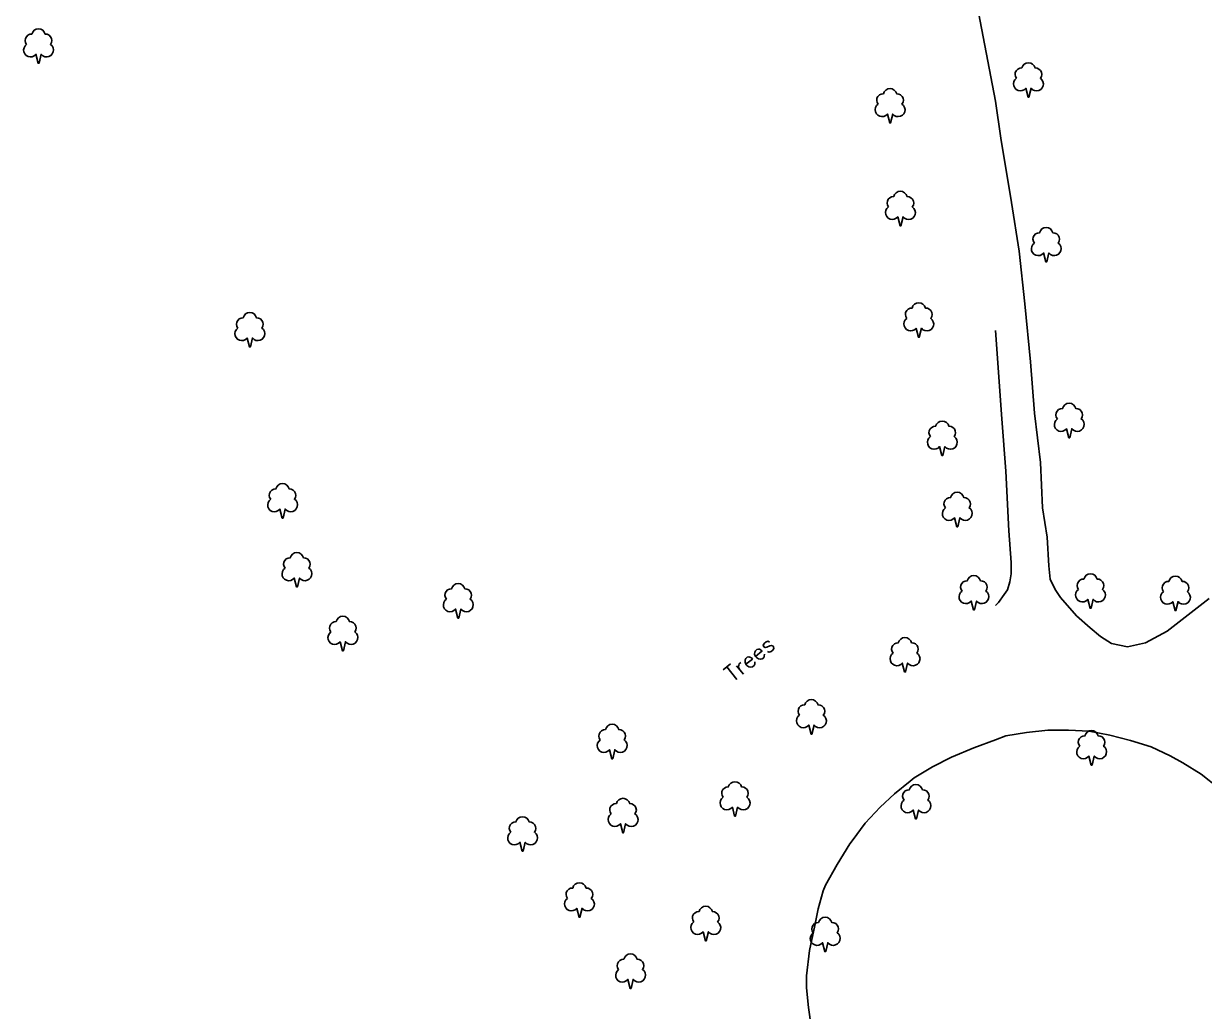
# Model space of a CAD drawing. Extents: x 427500 to 429848, y 434500 to 436505.
# Drawn here: x 428915.4 to 429018.2, y 435023.8 to 435109.8 of the extents above; entities that cross this region are included whole.
import ezdxf

# ---------------------------------------------------------------- set-up
doc = ezdxf.new("R2010")
doc.units = 0
doc.layers.add('LPTIP_Ex_Base', color=8, linetype='Continuous')
doc.styles.add('MtXpl_Romans', font='romans__.ttf')

msp = doc.modelspace()

# ---------------------------------------------------------------- linework, layer by layer
at = {"layer": 'LPTIP_Ex_Base', "color": 251, "true_color": 0x636466}
for p, q in [((429000, 435103.05), (428997.1, 435118.25)), ((429000.45, 435099.85), (429000, 435103.05)), ((429001.4, 435094.25), (429000.45, 435099.85)), ((429002.05, 435090), (429001.4, 435094.25)), ((429002.55, 435085.4), (429002.05, 435090)), ((429003.05, 435080.35), (429002.55, 435085.4)), ((429000.55, 435075.4), (429000, 435083.1)), ((429003.4, 435075.9), (429003.05, 435080.35)), ((429000.9, 435070.85), (429000.55, 435075.4)), ((429003.9, 435071.6), (429003.4, 435075.9)), ((429004.1, 435067.65), (429003.9, 435071.6)), ((429001.15, 435065.65), (429000.9, 435070.85)), ((429004.5, 435065.1), (429004.1, 435067.65)), ((429001.35, 435062.9), (429001.15, 435065.65)), ((429004.65, 435062.6), (429004.5, 435065.1)), ((429001.35, 435061.9), (429001.35, 435062.9)), ((429004.75, 435061.45), (429004.65, 435062.6)), ((429001.05, 435060.5), (429001.25, 435061.2)), ((429001.25, 435061.2), (429001.35, 435061.9)), ((429005.2, 435060.55), (429004.75, 435061.45)), ((429000.25, 435059.4), (429000.75, 435060.1)), ((429000.75, 435060.1), (429001.05, 435060.5)), ((429005.65, 435059.85), (429005.2, 435060.55)), ((429000, 435059.15), (429000.25, 435059.4)), ((429007.05, 435058.25), (429005.65, 435059.85)), ((429018.6, 435059.75), (429014.95, 435056.9)), ((429008.25, 435057.2), (429007.05, 435058.25)), ((429009.15, 435056.45), (429008.25, 435057.2)), ((429014.95, 435056.9), (429013.05, 435055.9)), ((429010.1, 435055.85), (429009.15, 435056.45)), ((429011.5, 435055.55), (429010.1, 435055.85)), ((429013.05, 435055.9), (429011.5, 435055.55)), ((429000.9, 435047.8), (429000, 435047.45)), ((429002.7, 435048.1), (429000.9, 435047.8)), ((429004.55, 435048.3), (429002.7, 435048.1)), ((429006.35, 435048.3), (429004.55, 435048.3)), ((429008.15, 435048.2), (429006.35, 435048.3)), ((429009.95, 435047.85), (429008.15, 435048.2)), ((429011.75, 435047.4), (429009.95, 435047.85)), ((428998.1, 435046.75), (428996.15, 435045.95)), ((429000, 435047.45), (428998.1, 435046.75)), ((429013.55, 435046.85), (429011.75, 435047.4)), ((429015.2, 435046.05), (429013.55, 435046.85)), ((428996.15, 435045.95), (428994.5, 435045.1)), ((429016.3, 435045.45), (429015.2, 435046.05)), ((428994.5, 435045.1), (428992.9, 435044.15)), ((429017.9, 435044.45), (429016.3, 435045.45)), ((429019.45, 435043.25), (429017.9, 435044.45)), ((428992.55, 435043.85), (428991.2, 435042.75)), ((428992.9, 435044.15), (428992.55, 435043.85)), ((428991.2, 435042.75), (428989.95, 435041.6)), ((428989.95, 435041.6), (428988.65, 435040.2)), ((428988.65, 435040.2), (428987.5, 435038.65)), ((428987.3, 435038.4), (428986.2, 435036.6)), ((428987.5, 435038.65), (428987.3, 435038.4)), ((428986.2, 435036.6), (428985.2, 435034.8)), ((428985, 435034.3), (428984.55, 435032.75)), ((428985.2, 435034.8), (428985, 435034.3)), ((428984.55, 435032.75), (428984.25, 435031.3)), ((428984.25, 435031.3), (428983.8, 435029.1)), ((428983.8, 435029.1), (428983.55, 435026.9)), ((428983.55, 435026.9), (428983.55, 435025.85)), ((428983.55, 435025.85), (428983.7, 435024.15)), ((428983.7, 435024.15), (428983.95, 435022.5))]:
    msp.add_line(p, q, dxfattribs=at)
for points in [[(428915.63, 435108), (428915.49, 435107.87), (428915.4, 435107.71), (428915.37, 435107.52), (428915.39, 435107.34), (428915.47, 435107.17), (428915.59, 435107.03), (428915.76, 435106.94), (428915.94, 435106.91), (428916.12, 435106.93), (428916.29, 435107.01), (428916.43, 435107.13), (428916.43, 435107.14), (428916.63, 435106.36), (428916.71, 435106.36), (428916.89, 435107.14), (428916.89, 435107.14), (428917.03, 435107.01), (428917.2, 435106.93), (428917.39, 435106.91), (428917.57, 435106.94), (428917.74, 435107.03), (428917.86, 435107.17), (428917.94, 435107.34), (428917.97, 435107.53), (428917.93, 435107.71), (428917.84, 435107.88), (428917.7, 435108), (428917.79, 435108.16), (428917.82, 435108.34), (428917.79, 435108.52), (428917.71, 435108.67), (428917.58, 435108.8), (428917.42, 435108.88), (428917.24, 435108.9), (428917.24, 435108.9), (428917.16, 435109.08), (428917.03, 435109.23), (428916.86, 435109.33), (428916.66, 435109.36), (428916.46, 435109.33), (428916.29, 435109.23), (428916.16, 435109.08), (428916.08, 435108.9), (428915.9, 435108.88), (428915.74, 435108.8), (428915.61, 435108.67), (428915.53, 435108.51), (428915.5, 435108.33), (428915.54, 435108.15), (428915.63, 435108)], [(429001.83, 435105.05), (429001.69, 435104.92), (429001.6, 435104.76), (429001.57, 435104.57), (429001.59, 435104.39), (429001.67, 435104.22), (429001.79, 435104.08), (429001.96, 435103.99), (429002.14, 435103.96), (429002.32, 435103.98), (429002.49, 435104.06), (429002.63, 435104.18), (429002.63, 435104.18), (429002.83, 435103.41), (429002.91, 435103.41), (429003.09, 435104.19), (429003.09, 435104.19), (429003.23, 435104.06), (429003.4, 435103.98), (429003.59, 435103.96), (429003.77, 435103.99), (429003.94, 435104.08), (429004.06, 435104.22), (429004.14, 435104.39), (429004.17, 435104.58), (429004.13, 435104.76), (429004.04, 435104.92), (429003.9, 435105.05), (429003.99, 435105.21), (429004.02, 435105.39), (429003.99, 435105.57), (429003.91, 435105.72), (429003.78, 435105.85), (429003.62, 435105.93), (429003.44, 435105.95), (429003.44, 435105.95), (429003.36, 435106.13), (429003.23, 435106.28), (429003.06, 435106.38), (429002.86, 435106.41), (429002.66, 435106.38), (429002.49, 435106.28), (429002.36, 435106.13), (429002.28, 435105.95), (429002.1, 435105.93), (429001.94, 435105.85), (429001.81, 435105.72), (429001.72, 435105.56), (429001.7, 435105.38), (429001.74, 435105.2), (429001.83, 435105.05)], [(428989.78, 435102.8), (428989.64, 435102.67), (428989.55, 435102.51), (428989.52, 435102.32), (428989.54, 435102.14), (428989.62, 435101.97), (428989.74, 435101.83), (428989.91, 435101.74), (428990.09, 435101.71), (428990.27, 435101.73), (428990.44, 435101.81), (428990.58, 435101.93), (428990.58, 435101.93), (428990.78, 435101.16), (428990.86, 435101.16), (428991.04, 435101.94), (428991.04, 435101.94), (428991.18, 435101.81), (428991.35, 435101.73), (428991.53, 435101.71), (428991.72, 435101.74), (428991.89, 435101.83), (428992.01, 435101.97), (428992.09, 435102.14), (428992.12, 435102.33), (428992.08, 435102.51), (428991.99, 435102.67), (428991.85, 435102.8), (428991.94, 435102.96), (428991.97, 435103.14), (428991.94, 435103.32), (428991.86, 435103.47), (428991.73, 435103.6), (428991.57, 435103.68), (428991.39, 435103.7), (428991.39, 435103.7), (428991.31, 435103.88), (428991.18, 435104.03), (428991.01, 435104.13), (428990.81, 435104.16), (428990.61, 435104.13), (428990.44, 435104.03), (428990.31, 435103.88), (428990.23, 435103.7), (428990.05, 435103.68), (428989.89, 435103.6), (428989.76, 435103.47), (428989.67, 435103.31), (428989.65, 435103.13), (428989.69, 435102.95), (428989.78, 435102.8)], [(428990.68, 435093.85), (428990.54, 435093.72), (428990.45, 435093.56), (428990.42, 435093.37), (428990.44, 435093.19), (428990.52, 435093.02), (428990.64, 435092.88), (428990.81, 435092.79), (428990.99, 435092.76), (428991.17, 435092.78), (428991.34, 435092.86), (428991.48, 435092.98), (428991.48, 435092.98), (428991.68, 435092.21), (428991.76, 435092.21), (428991.94, 435092.99), (428991.94, 435092.99), (428992.08, 435092.86), (428992.25, 435092.78), (428992.43, 435092.76), (428992.62, 435092.79), (428992.79, 435092.88), (428992.91, 435093.02), (428992.99, 435093.19), (428993.02, 435093.38), (428992.98, 435093.56), (428992.89, 435093.72), (428992.75, 435093.85), (428992.84, 435094.01), (428992.87, 435094.19), (428992.84, 435094.36), (428992.76, 435094.53), (428992.63, 435094.65), (428992.47, 435094.73), (428992.29, 435094.75), (428992.29, 435094.75), (428992.21, 435094.93), (428992.08, 435095.08), (428991.91, 435095.18), (428991.71, 435095.21), (428991.51, 435095.18), (428991.34, 435095.08), (428991.21, 435094.93), (428991.13, 435094.75), (428990.95, 435094.73), (428990.79, 435094.65), (428990.66, 435094.52), (428990.58, 435094.36), (428990.55, 435094.18), (428990.59, 435094), (428990.68, 435093.85)], [(429003.38, 435090.7), (429003.24, 435090.57), (429003.15, 435090.41), (429003.12, 435090.22), (429003.14, 435090.04), (429003.22, 435089.87), (429003.34, 435089.73), (429003.51, 435089.64), (429003.69, 435089.61), (429003.87, 435089.63), (429004.04, 435089.71), (429004.18, 435089.83), (429004.18, 435089.84), (429004.38, 435089.06), (429004.46, 435089.06), (429004.64, 435089.84), (429004.64, 435089.84), (429004.78, 435089.71), (429004.95, 435089.63), (429005.14, 435089.61), (429005.32, 435089.64), (429005.49, 435089.73), (429005.61, 435089.87), (429005.69, 435090.04), (429005.72, 435090.23), (429005.68, 435090.41), (429005.59, 435090.58), (429005.45, 435090.7), (429005.54, 435090.86), (429005.57, 435091.04), (429005.54, 435091.22), (429005.46, 435091.38), (429005.33, 435091.5), (429005.17, 435091.58), (429004.99, 435091.6), (429004.99, 435091.6), (429004.91, 435091.78), (429004.78, 435091.93), (429004.61, 435092.03), (429004.41, 435092.06), (429004.21, 435092.03), (429004.04, 435091.93), (429003.91, 435091.78), (429003.83, 435091.6), (429003.65, 435091.58), (429003.49, 435091.5), (429003.36, 435091.37), (429003.28, 435091.21), (429003.25, 435091.03), (429003.29, 435090.85), (429003.38, 435090.7)], [(428934.03, 435083.3), (428933.89, 435083.17), (428933.8, 435083.01), (428933.77, 435082.82), (428933.79, 435082.64), (428933.87, 435082.47), (428933.99, 435082.33), (428934.16, 435082.24), (428934.34, 435082.21), (428934.52, 435082.23), (428934.69, 435082.31), (428934.83, 435082.43), (428934.83, 435082.43), (428935.03, 435081.66), (428935.11, 435081.66), (428935.29, 435082.44), (428935.29, 435082.44), (428935.43, 435082.31), (428935.6, 435082.23), (428935.78, 435082.21), (428935.97, 435082.24), (428936.14, 435082.33), (428936.26, 435082.47), (428936.34, 435082.64), (428936.37, 435082.83), (428936.33, 435083.01), (428936.24, 435083.17), (428936.1, 435083.3), (428936.19, 435083.46), (428936.22, 435083.64), (428936.19, 435083.82), (428936.11, 435083.97), (428935.98, 435084.1), (428935.82, 435084.18), (428935.64, 435084.2), (428935.64, 435084.2), (428935.56, 435084.38), (428935.43, 435084.53), (428935.26, 435084.63), (428935.06, 435084.66), (428934.86, 435084.63), (428934.69, 435084.53), (428934.56, 435084.38), (428934.48, 435084.2), (428934.3, 435084.18), (428934.14, 435084.1), (428934.01, 435083.97), (428933.92, 435083.81), (428933.9, 435083.63), (428933.94, 435083.45), (428934.03, 435083.3)], [(428992.28, 435084.15), (428992.14, 435084.02), (428992.05, 435083.86), (428992.02, 435083.67), (428992.04, 435083.49), (428992.12, 435083.32), (428992.24, 435083.18), (428992.41, 435083.09), (428992.59, 435083.06), (428992.77, 435083.08), (428992.94, 435083.16), (428993.08, 435083.28), (428993.08, 435083.28), (428993.28, 435082.51), (428993.36, 435082.51), (428993.54, 435083.29), (428993.54, 435083.29), (428993.68, 435083.16), (428993.85, 435083.08), (428994.03, 435083.06), (428994.22, 435083.09), (428994.39, 435083.18), (428994.51, 435083.32), (428994.59, 435083.49), (428994.62, 435083.68), (428994.58, 435083.86), (428994.49, 435084.03), (428994.35, 435084.15), (428994.44, 435084.31), (428994.47, 435084.49), (428994.44, 435084.66), (428994.36, 435084.83), (428994.23, 435084.95), (428994.07, 435085.03), (428993.89, 435085.05), (428993.89, 435085.05), (428993.81, 435085.23), (428993.68, 435085.38), (428993.51, 435085.48), (428993.31, 435085.51), (428993.11, 435085.48), (428992.94, 435085.38), (428992.81, 435085.23), (428992.73, 435085.05), (428992.55, 435085.03), (428992.39, 435084.95), (428992.26, 435084.82), (428992.17, 435084.66), (428992.15, 435084.48), (428992.19, 435084.3), (428992.28, 435084.15)], [(429005.38, 435075.4), (429005.24, 435075.27), (429005.15, 435075.11), (429005.12, 435074.92), (429005.14, 435074.74), (429005.22, 435074.57), (429005.34, 435074.43), (429005.51, 435074.34), (429005.69, 435074.31), (429005.87, 435074.33), (429006.04, 435074.41), (429006.18, 435074.53), (429006.18, 435074.53), (429006.38, 435073.76), (429006.46, 435073.76), (429006.64, 435074.54), (429006.64, 435074.54), (429006.78, 435074.41), (429006.95, 435074.33), (429007.14, 435074.31), (429007.32, 435074.34), (429007.49, 435074.43), (429007.61, 435074.57), (429007.69, 435074.74), (429007.72, 435074.93), (429007.68, 435075.11), (429007.59, 435075.28), (429007.45, 435075.4), (429007.54, 435075.56), (429007.57, 435075.74), (429007.54, 435075.91), (429007.46, 435076.08), (429007.33, 435076.2), (429007.17, 435076.28), (429006.99, 435076.3), (429006.99, 435076.3), (429006.91, 435076.48), (429006.78, 435076.63), (429006.61, 435076.73), (429006.41, 435076.76), (429006.21, 435076.73), (429006.04, 435076.63), (429005.91, 435076.48), (429005.83, 435076.3), (429005.65, 435076.28), (429005.49, 435076.2), (429005.36, 435076.07), (429005.28, 435075.91), (429005.25, 435075.73), (429005.29, 435075.55), (429005.38, 435075.4)], [(428994.33, 435073.85), (428994.19, 435073.72), (428994.1, 435073.56), (428994.07, 435073.37), (428994.09, 435073.19), (428994.17, 435073.02), (428994.29, 435072.88), (428994.46, 435072.79), (428994.64, 435072.76), (428994.82, 435072.78), (428994.99, 435072.86), (428995.13, 435072.98), (428995.13, 435072.98), (428995.33, 435072.21), (428995.41, 435072.21), (428995.59, 435072.99), (428995.59, 435072.99), (428995.73, 435072.86), (428995.9, 435072.78), (428996.09, 435072.76), (428996.27, 435072.79), (428996.44, 435072.88), (428996.56, 435073.02), (428996.64, 435073.19), (428996.67, 435073.38), (428996.63, 435073.56), (428996.54, 435073.72), (428996.4, 435073.85), (428996.49, 435074.01), (428996.52, 435074.19), (428996.49, 435074.36), (428996.41, 435074.53), (428996.28, 435074.65), (428996.12, 435074.73), (428995.94, 435074.75), (428995.94, 435074.75), (428995.86, 435074.93), (428995.73, 435075.08), (428995.56, 435075.18), (428995.36, 435075.21), (428995.16, 435075.18), (428994.99, 435075.08), (428994.86, 435074.93), (428994.78, 435074.75), (428994.6, 435074.73), (428994.44, 435074.65), (428994.31, 435074.52), (428994.22, 435074.36), (428994.2, 435074.18), (428994.24, 435074), (428994.33, 435073.85)], [(428936.88, 435068.4), (428936.74, 435068.27), (428936.65, 435068.11), (428936.62, 435067.92), (428936.64, 435067.74), (428936.72, 435067.57), (428936.84, 435067.43), (428937.01, 435067.34), (428937.19, 435067.31), (428937.37, 435067.33), (428937.54, 435067.41), (428937.68, 435067.53), (428937.68, 435067.53), (428937.88, 435066.76), (428937.96, 435066.76), (428938.14, 435067.54), (428938.14, 435067.54), (428938.28, 435067.41), (428938.45, 435067.33), (428938.64, 435067.31), (428938.82, 435067.34), (428938.99, 435067.43), (428939.11, 435067.57), (428939.19, 435067.74), (428939.22, 435067.93), (428939.18, 435068.11), (428939.09, 435068.28), (428938.95, 435068.4), (428939.04, 435068.56), (428939.07, 435068.74), (428939.04, 435068.91), (428938.96, 435069.08), (428938.83, 435069.2), (428938.67, 435069.28), (428938.49, 435069.3), (428938.49, 435069.3), (428938.41, 435069.48), (428938.28, 435069.63), (428938.11, 435069.73), (428937.91, 435069.76), (428937.71, 435069.73), (428937.54, 435069.63), (428937.41, 435069.48), (428937.33, 435069.3), (428937.15, 435069.28), (428936.99, 435069.2), (428936.86, 435069.07), (428936.78, 435068.91), (428936.75, 435068.73), (428936.79, 435068.55), (428936.88, 435068.4)], [(428995.63, 435067.65), (428995.49, 435067.52), (428995.4, 435067.36), (428995.37, 435067.17), (428995.39, 435066.99), (428995.47, 435066.82), (428995.59, 435066.68), (428995.76, 435066.59), (428995.94, 435066.56), (428996.12, 435066.58), (428996.29, 435066.66), (428996.43, 435066.78), (428996.43, 435066.78), (428996.63, 435066.01), (428996.71, 435066.01), (428996.89, 435066.79), (428996.89, 435066.79), (428997.03, 435066.66), (428997.2, 435066.58), (428997.39, 435066.56), (428997.57, 435066.59), (428997.74, 435066.68), (428997.86, 435066.82), (428997.94, 435066.99), (428997.97, 435067.18), (428997.93, 435067.36), (428997.84, 435067.53), (428997.7, 435067.65), (428997.79, 435067.81), (428997.82, 435067.99), (428997.79, 435068.16), (428997.71, 435068.33), (428997.58, 435068.45), (428997.42, 435068.53), (428997.24, 435068.55), (428997.24, 435068.55), (428997.16, 435068.73), (428997.03, 435068.88), (428996.86, 435068.98), (428996.66, 435069.01), (428996.46, 435068.98), (428996.29, 435068.88), (428996.16, 435068.73), (428996.08, 435068.55), (428995.9, 435068.53), (428995.74, 435068.45), (428995.61, 435068.32), (428995.53, 435068.16), (428995.5, 435067.98), (428995.54, 435067.8), (428995.63, 435067.65)], [(428938.13, 435062.4), (428937.99, 435062.27), (428937.9, 435062.11), (428937.87, 435061.92), (428937.89, 435061.74), (428937.97, 435061.57), (428938.09, 435061.43), (428938.26, 435061.34), (428938.44, 435061.31), (428938.62, 435061.33), (428938.79, 435061.41), (428938.93, 435061.53), (428938.93, 435061.53), (428939.13, 435060.76), (428939.21, 435060.76), (428939.39, 435061.54), (428939.39, 435061.54), (428939.53, 435061.41), (428939.7, 435061.33), (428939.89, 435061.31), (428940.07, 435061.34), (428940.24, 435061.43), (428940.36, 435061.57), (428940.44, 435061.74), (428940.47, 435061.93), (428940.43, 435062.11), (428940.34, 435062.28), (428940.2, 435062.4), (428940.29, 435062.56), (428940.32, 435062.74), (428940.29, 435062.91), (428940.21, 435063.08), (428940.08, 435063.2), (428939.92, 435063.28), (428939.74, 435063.3), (428939.74, 435063.3), (428939.66, 435063.48), (428939.53, 435063.63), (428939.36, 435063.73), (428939.16, 435063.76), (428938.96, 435063.73), (428938.79, 435063.63), (428938.66, 435063.48), (428938.58, 435063.3), (428938.4, 435063.28), (428938.24, 435063.2), (428938.11, 435063.07), (428938.03, 435062.91), (428938, 435062.73), (428938.04, 435062.55), (428938.13, 435062.4)], [(429007.23, 435060.55), (429007.09, 435060.42), (429007, 435060.26), (429006.97, 435060.07), (429006.99, 435059.89), (429007.07, 435059.72), (429007.19, 435059.58), (429007.36, 435059.49), (429007.54, 435059.46), (429007.72, 435059.48), (429007.89, 435059.56), (429008.03, 435059.68), (429008.03, 435059.68), (429008.23, 435058.91), (429008.31, 435058.91), (429008.49, 435059.69), (429008.49, 435059.69), (429008.63, 435059.56), (429008.8, 435059.48), (429008.98, 435059.46), (429009.17, 435059.49), (429009.34, 435059.58), (429009.46, 435059.72), (429009.54, 435059.89), (429009.57, 435060.08), (429009.53, 435060.26), (429009.44, 435060.42), (429009.3, 435060.55), (429009.39, 435060.71), (429009.42, 435060.89), (429009.39, 435061.07), (429009.31, 435061.22), (429009.18, 435061.35), (429009.02, 435061.43), (429008.84, 435061.45), (429008.84, 435061.45), (429008.76, 435061.63), (429008.63, 435061.78), (429008.46, 435061.88), (429008.26, 435061.91), (429008.06, 435061.88), (429007.89, 435061.78), (429007.76, 435061.63), (429007.68, 435061.45), (429007.5, 435061.43), (429007.34, 435061.35), (429007.21, 435061.22), (429007.12, 435061.06), (429007.1, 435060.88), (429007.14, 435060.7), (429007.23, 435060.55)], [(428952.18, 435059.7), (428952.04, 435059.57), (428951.95, 435059.41), (428951.92, 435059.22), (428951.94, 435059.04), (428952.02, 435058.87), (428952.14, 435058.73), (428952.31, 435058.64), (428952.49, 435058.61), (428952.67, 435058.63), (428952.84, 435058.71), (428952.98, 435058.83), (428952.98, 435058.84), (428953.18, 435058.06), (428953.26, 435058.06), (428953.44, 435058.84), (428953.44, 435058.84), (428953.58, 435058.71), (428953.75, 435058.63), (428953.93, 435058.61), (428954.12, 435058.64), (428954.29, 435058.73), (428954.41, 435058.87), (428954.49, 435059.04), (428954.52, 435059.23), (428954.48, 435059.41), (428954.39, 435059.58), (428954.25, 435059.7), (428954.34, 435059.86), (428954.37, 435060.04), (428954.34, 435060.22), (428954.26, 435060.38), (428954.13, 435060.5), (428953.97, 435060.58), (428953.79, 435060.6), (428953.79, 435060.6), (428953.71, 435060.78), (428953.58, 435060.93), (428953.41, 435061.03), (428953.21, 435061.06), (428953.01, 435061.03), (428952.84, 435060.93), (428952.71, 435060.78), (428952.63, 435060.6), (428952.45, 435060.58), (428952.29, 435060.5), (428952.16, 435060.37), (428952.08, 435060.21), (428952.05, 435060.03), (428952.09, 435059.85), (428952.18, 435059.7)], [(428997.08, 435060.4), (428996.94, 435060.27), (428996.85, 435060.11), (428996.82, 435059.92), (428996.84, 435059.74), (428996.92, 435059.57), (428997.04, 435059.43), (428997.21, 435059.34), (428997.39, 435059.31), (428997.57, 435059.33), (428997.74, 435059.41), (428997.88, 435059.53), (428997.88, 435059.53), (428998.08, 435058.76), (428998.16, 435058.76), (428998.34, 435059.54), (428998.34, 435059.54), (428998.48, 435059.41), (428998.65, 435059.33), (428998.84, 435059.31), (428999.02, 435059.34), (428999.19, 435059.43), (428999.31, 435059.57), (428999.39, 435059.74), (428999.42, 435059.93), (428999.38, 435060.11), (428999.29, 435060.28), (428999.15, 435060.4), (428999.24, 435060.56), (428999.27, 435060.74), (428999.24, 435060.91), (428999.16, 435061.08), (428999.03, 435061.2), (428998.87, 435061.28), (428998.69, 435061.3), (428998.69, 435061.3), (428998.61, 435061.48), (428998.48, 435061.63), (428998.31, 435061.73), (428998.11, 435061.76), (428997.91, 435061.73), (428997.74, 435061.63), (428997.61, 435061.48), (428997.53, 435061.3), (428997.35, 435061.28), (428997.19, 435061.2), (428997.06, 435061.07), (428996.97, 435060.91), (428996.95, 435060.73), (428996.99, 435060.55), (428997.08, 435060.4)], [(429014.63, 435060.35), (429014.49, 435060.22), (429014.4, 435060.06), (429014.37, 435059.87), (429014.39, 435059.69), (429014.47, 435059.52), (429014.59, 435059.38), (429014.76, 435059.29), (429014.94, 435059.26), (429015.12, 435059.28), (429015.29, 435059.36), (429015.43, 435059.48), (429015.43, 435059.48), (429015.63, 435058.71), (429015.71, 435058.71), (429015.89, 435059.49), (429015.89, 435059.49), (429016.03, 435059.36), (429016.2, 435059.28), (429016.39, 435059.26), (429016.57, 435059.29), (429016.74, 435059.38), (429016.86, 435059.52), (429016.94, 435059.69), (429016.97, 435059.88), (429016.93, 435060.06), (429016.84, 435060.22), (429016.7, 435060.35), (429016.79, 435060.51), (429016.82, 435060.69), (429016.79, 435060.86), (429016.71, 435061.03), (429016.58, 435061.15), (429016.42, 435061.23), (429016.24, 435061.25), (429016.24, 435061.25), (429016.16, 435061.43), (429016.03, 435061.58), (429015.86, 435061.68), (429015.66, 435061.71), (429015.46, 435061.68), (429015.29, 435061.58), (429015.16, 435061.43), (429015.08, 435061.25), (429014.9, 435061.23), (429014.74, 435061.15), (429014.61, 435061.02), (429014.53, 435060.86), (429014.5, 435060.68), (429014.54, 435060.5), (429014.63, 435060.35)], [(428942.13, 435056.85), (428941.99, 435056.72), (428941.9, 435056.56), (428941.87, 435056.37), (428941.89, 435056.19), (428941.97, 435056.02), (428942.09, 435055.88), (428942.26, 435055.79), (428942.44, 435055.76), (428942.62, 435055.78), (428942.79, 435055.86), (428942.93, 435055.98), (428942.93, 435055.98), (428943.13, 435055.21), (428943.21, 435055.21), (428943.39, 435055.99), (428943.39, 435055.99), (428943.53, 435055.86), (428943.7, 435055.78), (428943.89, 435055.76), (428944.07, 435055.79), (428944.24, 435055.88), (428944.36, 435056.02), (428944.44, 435056.19), (428944.47, 435056.38), (428944.43, 435056.56), (428944.34, 435056.72), (428944.2, 435056.85), (428944.29, 435057.01), (428944.32, 435057.19), (428944.29, 435057.36), (428944.21, 435057.53), (428944.08, 435057.65), (428943.92, 435057.73), (428943.74, 435057.75), (428943.74, 435057.75), (428943.66, 435057.93), (428943.53, 435058.08), (428943.36, 435058.18), (428943.16, 435058.21), (428942.96, 435058.18), (428942.79, 435058.08), (428942.66, 435057.93), (428942.58, 435057.75), (428942.4, 435057.73), (428942.24, 435057.65), (428942.11, 435057.52), (428942.03, 435057.36), (428942, 435057.18), (428942.04, 435057), (428942.13, 435056.85)], [(428991.08, 435055), (428990.94, 435054.87), (428990.85, 435054.71), (428990.82, 435054.52), (428990.84, 435054.34), (428990.92, 435054.17), (428991.04, 435054.03), (428991.21, 435053.94), (428991.39, 435053.91), (428991.57, 435053.93), (428991.74, 435054.01), (428991.88, 435054.13), (428991.88, 435054.14), (428992.08, 435053.36), (428992.16, 435053.36), (428992.34, 435054.14), (428992.34, 435054.14), (428992.48, 435054.01), (428992.65, 435053.93), (428992.84, 435053.91), (428993.02, 435053.94), (428993.19, 435054.03), (428993.31, 435054.17), (428993.39, 435054.34), (428993.42, 435054.53), (428993.38, 435054.71), (428993.29, 435054.88), (428993.15, 435055), (428993.24, 435055.16), (428993.27, 435055.34), (428993.24, 435055.52), (428993.16, 435055.67), (428993.03, 435055.8), (428992.87, 435055.88), (428992.69, 435055.9), (428992.69, 435055.9), (428992.61, 435056.08), (428992.48, 435056.23), (428992.31, 435056.33), (428992.11, 435056.36), (428991.91, 435056.33), (428991.74, 435056.23), (428991.61, 435056.08), (428991.53, 435055.9), (428991.35, 435055.88), (428991.19, 435055.8), (428991.06, 435055.67), (428990.97, 435055.51), (428990.95, 435055.33), (428990.99, 435055.15), (428991.08, 435055)], [(428982.93, 435049.6), (428982.79, 435049.47), (428982.7, 435049.31), (428982.67, 435049.12), (428982.69, 435048.94), (428982.77, 435048.77), (428982.89, 435048.63), (428983.06, 435048.54), (428983.24, 435048.51), (428983.42, 435048.53), (428983.59, 435048.61), (428983.73, 435048.73), (428983.73, 435048.73), (428983.93, 435047.96), (428984.01, 435047.96), (428984.19, 435048.74), (428984.19, 435048.74), (428984.33, 435048.61), (428984.5, 435048.53), (428984.68, 435048.51), (428984.87, 435048.54), (428985.04, 435048.63), (428985.16, 435048.77), (428985.24, 435048.94), (428985.27, 435049.13), (428985.23, 435049.31), (428985.14, 435049.47), (428985, 435049.6), (428985.09, 435049.76), (428985.12, 435049.94), (428985.09, 435050.11), (428985.01, 435050.28), (428984.88, 435050.4), (428984.72, 435050.48), (428984.54, 435050.5), (428984.54, 435050.5), (428984.46, 435050.68), (428984.33, 435050.83), (428984.16, 435050.93), (428983.96, 435050.96), (428983.76, 435050.93), (428983.59, 435050.83), (428983.46, 435050.68), (428983.38, 435050.5), (428983.2, 435050.48), (428983.04, 435050.4), (428982.91, 435050.27), (428982.83, 435050.11), (428982.8, 435049.93), (428982.84, 435049.75), (428982.93, 435049.6)], [(428965.58, 435047.45), (428965.44, 435047.32), (428965.35, 435047.16), (428965.32, 435046.97), (428965.34, 435046.79), (428965.42, 435046.62), (428965.54, 435046.48), (428965.71, 435046.39), (428965.89, 435046.36), (428966.07, 435046.38), (428966.24, 435046.46), (428966.38, 435046.58), (428966.38, 435046.59), (428966.58, 435045.81), (428966.66, 435045.81), (428966.84, 435046.59), (428966.84, 435046.59), (428966.98, 435046.46), (428967.15, 435046.38), (428967.34, 435046.36), (428967.52, 435046.39), (428967.69, 435046.48), (428967.81, 435046.62), (428967.89, 435046.79), (428967.92, 435046.98), (428967.88, 435047.16), (428967.79, 435047.33), (428967.65, 435047.45), (428967.74, 435047.61), (428967.77, 435047.79), (428967.74, 435047.97), (428967.66, 435048.12), (428967.53, 435048.25), (428967.37, 435048.33), (428967.19, 435048.35), (428967.19, 435048.35), (428967.11, 435048.53), (428966.98, 435048.68), (428966.81, 435048.78), (428966.61, 435048.81), (428966.41, 435048.78), (428966.24, 435048.68), (428966.11, 435048.53), (428966.03, 435048.35), (428965.85, 435048.33), (428965.69, 435048.25), (428965.56, 435048.12), (428965.47, 435047.96), (428965.45, 435047.78), (428965.49, 435047.6), (428965.58, 435047.45)], [(429007.33, 435046.9), (429007.19, 435046.77), (429007.1, 435046.61), (429007.07, 435046.42), (429007.09, 435046.24), (429007.17, 435046.07), (429007.29, 435045.93), (429007.46, 435045.84), (429007.64, 435045.81), (429007.82, 435045.83), (429007.99, 435045.91), (429008.13, 435046.03), (429008.13, 435046.03), (429008.33, 435045.26), (429008.41, 435045.26), (429008.59, 435046.04), (429008.59, 435046.04), (429008.73, 435045.91), (429008.9, 435045.83), (429009.09, 435045.81), (429009.27, 435045.84), (429009.44, 435045.93), (429009.56, 435046.07), (429009.64, 435046.24), (429009.67, 435046.43), (429009.63, 435046.61), (429009.54, 435046.78), (429009.4, 435046.9), (429009.49, 435047.06), (429009.52, 435047.24), (429009.49, 435047.41), (429009.41, 435047.58), (429009.28, 435047.7), (429009.12, 435047.78), (429008.94, 435047.8), (429008.94, 435047.8), (429008.86, 435047.98), (429008.73, 435048.13), (429008.56, 435048.23), (429008.36, 435048.26), (429008.16, 435048.23), (429007.99, 435048.13), (429007.86, 435047.98), (429007.78, 435047.8), (429007.6, 435047.78), (429007.44, 435047.7), (429007.31, 435047.57), (429007.22, 435047.41), (429007.2, 435047.23), (429007.24, 435047.05), (429007.33, 435046.9)], [(428976.28, 435042.45), (428976.14, 435042.32), (428976.05, 435042.16), (428976.02, 435041.97), (428976.04, 435041.79), (428976.12, 435041.62), (428976.24, 435041.48), (428976.41, 435041.39), (428976.59, 435041.36), (428976.77, 435041.38), (428976.94, 435041.46), (428977.08, 435041.58), (428977.08, 435041.59), (428977.28, 435040.81), (428977.36, 435040.81), (428977.54, 435041.59), (428977.54, 435041.59), (428977.68, 435041.46), (428977.85, 435041.38), (428978.03, 435041.36), (428978.22, 435041.39), (428978.39, 435041.48), (428978.51, 435041.62), (428978.59, 435041.79), (428978.62, 435041.98), (428978.58, 435042.16), (428978.49, 435042.33), (428978.35, 435042.45), (428978.44, 435042.61), (428978.47, 435042.79), (428978.44, 435042.97), (428978.36, 435043.12), (428978.23, 435043.25), (428978.07, 435043.33), (428977.89, 435043.35), (428977.89, 435043.35), (428977.81, 435043.53), (428977.68, 435043.68), (428977.51, 435043.78), (428977.31, 435043.81), (428977.11, 435043.78), (428976.94, 435043.68), (428976.81, 435043.53), (428976.73, 435043.35), (428976.55, 435043.33), (428976.39, 435043.25), (428976.26, 435043.12), (428976.17, 435042.96), (428976.15, 435042.78), (428976.19, 435042.6), (428976.28, 435042.45)], [(428992.03, 435042.2), (428991.89, 435042.07), (428991.8, 435041.91), (428991.77, 435041.72), (428991.79, 435041.54), (428991.87, 435041.37), (428991.99, 435041.23), (428992.16, 435041.14), (428992.34, 435041.11), (428992.52, 435041.13), (428992.69, 435041.21), (428992.83, 435041.33), (428992.83, 435041.34), (428993.03, 435040.56), (428993.11, 435040.56), (428993.29, 435041.34), (428993.29, 435041.34), (428993.43, 435041.21), (428993.6, 435041.13), (428993.78, 435041.11), (428993.97, 435041.14), (428994.14, 435041.23), (428994.26, 435041.37), (428994.34, 435041.54), (428994.37, 435041.73), (428994.33, 435041.91), (428994.24, 435042.08), (428994.1, 435042.2), (428994.19, 435042.36), (428994.22, 435042.54), (428994.19, 435042.72), (428994.11, 435042.88), (428993.98, 435043), (428993.82, 435043.08), (428993.64, 435043.1), (428993.64, 435043.1), (428993.56, 435043.28), (428993.43, 435043.43), (428993.26, 435043.53), (428993.06, 435043.56), (428992.86, 435043.53), (428992.69, 435043.43), (428992.56, 435043.28), (428992.48, 435043.1), (428992.3, 435043.08), (428992.14, 435043), (428992.01, 435042.87), (428991.92, 435042.71), (428991.9, 435042.53), (428991.94, 435042.35), (428992.03, 435042.2)], [(428966.53, 435041), (428966.39, 435040.87), (428966.3, 435040.71), (428966.27, 435040.52), (428966.29, 435040.34), (428966.37, 435040.17), (428966.49, 435040.03), (428966.66, 435039.94), (428966.84, 435039.91), (428967.02, 435039.93), (428967.19, 435040.01), (428967.33, 435040.13), (428967.33, 435040.14), (428967.53, 435039.36), (428967.61, 435039.36), (428967.79, 435040.14), (428967.79, 435040.14), (428967.93, 435040.01), (428968.1, 435039.93), (428968.28, 435039.91), (428968.47, 435039.94), (428968.64, 435040.03), (428968.76, 435040.17), (428968.84, 435040.34), (428968.87, 435040.53), (428968.83, 435040.71), (428968.74, 435040.88), (428968.6, 435041), (428968.69, 435041.16), (428968.72, 435041.34), (428968.69, 435041.52), (428968.61, 435041.67), (428968.48, 435041.8), (428968.32, 435041.88), (428968.14, 435041.9), (428968.14, 435041.9), (428968.06, 435042.08), (428967.93, 435042.23), (428967.76, 435042.33), (428967.56, 435042.36), (428967.36, 435042.33), (428967.19, 435042.23), (428967.06, 435042.08), (428966.98, 435041.9), (428966.8, 435041.88), (428966.64, 435041.8), (428966.51, 435041.67), (428966.42, 435041.51), (428966.4, 435041.33), (428966.44, 435041.15), (428966.53, 435041)], [(428957.78, 435039.4), (428957.64, 435039.27), (428957.55, 435039.11), (428957.52, 435038.92), (428957.54, 435038.74), (428957.62, 435038.57), (428957.74, 435038.43), (428957.91, 435038.34), (428958.09, 435038.31), (428958.27, 435038.33), (428958.44, 435038.41), (428958.58, 435038.53), (428958.58, 435038.53), (428958.78, 435037.76), (428958.86, 435037.76), (428959.04, 435038.54), (428959.04, 435038.54), (428959.18, 435038.41), (428959.35, 435038.33), (428959.53, 435038.31), (428959.72, 435038.34), (428959.89, 435038.43), (428960.01, 435038.57), (428960.09, 435038.74), (428960.12, 435038.93), (428960.08, 435039.11), (428959.99, 435039.28), (428959.85, 435039.4), (428959.94, 435039.56), (428959.97, 435039.74), (428959.94, 435039.91), (428959.86, 435040.08), (428959.73, 435040.2), (428959.57, 435040.28), (428959.39, 435040.3), (428959.39, 435040.3), (428959.31, 435040.48), (428959.18, 435040.63), (428959.01, 435040.73), (428958.81, 435040.76), (428958.61, 435040.73), (428958.44, 435040.63), (428958.31, 435040.48), (428958.23, 435040.3), (428958.05, 435040.28), (428957.89, 435040.2), (428957.76, 435040.07), (428957.67, 435039.91), (428957.65, 435039.73), (428957.69, 435039.55), (428957.78, 435039.4)], [(428962.73, 435033.65), (428962.59, 435033.52), (428962.5, 435033.36), (428962.47, 435033.17), (428962.49, 435032.99), (428962.57, 435032.82), (428962.69, 435032.68), (428962.86, 435032.59), (428963.04, 435032.56), (428963.22, 435032.58), (428963.39, 435032.66), (428963.53, 435032.78), (428963.53, 435032.78), (428963.73, 435032.01), (428963.81, 435032.01), (428963.99, 435032.79), (428963.99, 435032.79), (428964.13, 435032.66), (428964.3, 435032.58), (428964.48, 435032.56), (428964.67, 435032.59), (428964.84, 435032.68), (428964.96, 435032.82), (428965.04, 435032.99), (428965.07, 435033.18), (428965.03, 435033.36), (428964.94, 435033.53), (428964.8, 435033.65), (428964.89, 435033.81), (428964.92, 435033.99), (428964.89, 435034.16), (428964.81, 435034.33), (428964.68, 435034.45), (428964.52, 435034.53), (428964.34, 435034.55), (428964.34, 435034.55), (428964.26, 435034.73), (428964.13, 435034.88), (428963.96, 435034.98), (428963.76, 435035.01), (428963.56, 435034.98), (428963.39, 435034.88), (428963.26, 435034.73), (428963.18, 435034.55), (428963, 435034.53), (428962.84, 435034.45), (428962.71, 435034.32), (428962.62, 435034.16), (428962.6, 435033.98), (428962.64, 435033.8), (428962.73, 435033.65)], [(428973.73, 435031.6), (428973.59, 435031.47), (428973.5, 435031.31), (428973.47, 435031.12), (428973.49, 435030.94), (428973.57, 435030.77), (428973.69, 435030.63), (428973.86, 435030.54), (428974.04, 435030.51), (428974.22, 435030.53), (428974.39, 435030.61), (428974.53, 435030.73), (428974.53, 435030.73), (428974.73, 435029.96), (428974.81, 435029.96), (428974.99, 435030.74), (428974.99, 435030.74), (428975.13, 435030.61), (428975.3, 435030.53), (428975.48, 435030.51), (428975.67, 435030.54), (428975.84, 435030.63), (428975.96, 435030.77), (428976.04, 435030.94), (428976.07, 435031.13), (428976.03, 435031.31), (428975.94, 435031.47), (428975.8, 435031.6), (428975.89, 435031.76), (428975.92, 435031.94), (428975.89, 435032.11), (428975.81, 435032.28), (428975.68, 435032.4), (428975.52, 435032.48), (428975.34, 435032.5), (428975.34, 435032.5), (428975.26, 435032.68), (428975.13, 435032.83), (428974.96, 435032.93), (428974.76, 435032.96), (428974.56, 435032.93), (428974.39, 435032.83), (428974.26, 435032.68), (428974.18, 435032.5), (428974, 435032.48), (428973.84, 435032.4), (428973.71, 435032.27), (428973.62, 435032.11), (428973.6, 435031.93), (428973.64, 435031.75), (428973.73, 435031.6)], [(428984.13, 435030.65), (428983.99, 435030.52), (428983.9, 435030.36), (428983.87, 435030.17), (428983.89, 435029.99), (428983.97, 435029.82), (428984.09, 435029.68), (428984.26, 435029.59), (428984.44, 435029.56), (428984.62, 435029.58), (428984.79, 435029.66), (428984.93, 435029.78), (428984.93, 435029.78), (428985.13, 435029.01), (428985.21, 435029.01), (428985.39, 435029.79), (428985.39, 435029.79), (428985.53, 435029.66), (428985.7, 435029.58), (428985.89, 435029.56), (428986.07, 435029.59), (428986.24, 435029.68), (428986.36, 435029.82), (428986.44, 435029.99), (428986.47, 435030.18), (428986.43, 435030.36), (428986.34, 435030.53), (428986.2, 435030.65), (428986.29, 435030.81), (428986.32, 435030.99), (428986.29, 435031.16), (428986.21, 435031.33), (428986.08, 435031.45), (428985.92, 435031.53), (428985.74, 435031.55), (428985.74, 435031.55), (428985.66, 435031.73), (428985.53, 435031.88), (428985.36, 435031.98), (428985.16, 435032.01), (428984.96, 435031.98), (428984.79, 435031.88), (428984.66, 435031.73), (428984.58, 435031.55), (428984.4, 435031.53), (428984.24, 435031.45), (428984.11, 435031.32), (428984.03, 435031.16), (428984, 435030.98), (428984.04, 435030.8), (428984.13, 435030.65)], [(428967.18, 435027.45), (428967.04, 435027.32), (428966.95, 435027.16), (428966.92, 435026.97), (428966.94, 435026.79), (428967.02, 435026.62), (428967.14, 435026.48), (428967.31, 435026.39), (428967.49, 435026.36), (428967.67, 435026.38), (428967.84, 435026.46), (428967.98, 435026.58), (428967.98, 435026.59), (428968.18, 435025.81), (428968.26, 435025.81), (428968.44, 435026.59), (428968.44, 435026.59), (428968.58, 435026.46), (428968.75, 435026.38), (428968.93, 435026.36), (428969.12, 435026.39), (428969.29, 435026.48), (428969.41, 435026.62), (428969.49, 435026.79), (428969.52, 435026.98), (428969.48, 435027.16), (428969.39, 435027.33), (428969.25, 435027.45), (428969.34, 435027.61), (428969.37, 435027.79), (428969.34, 435027.97), (428969.26, 435028.12), (428969.13, 435028.25), (428968.97, 435028.33), (428968.79, 435028.35), (428968.79, 435028.35), (428968.71, 435028.53), (428968.58, 435028.68), (428968.41, 435028.78), (428968.21, 435028.81), (428968.01, 435028.78), (428967.84, 435028.68), (428967.71, 435028.53), (428967.63, 435028.35), (428967.45, 435028.33), (428967.29, 435028.25), (428967.16, 435028.12), (428967.08, 435027.96), (428967.05, 435027.78), (428967.09, 435027.6), (428967.18, 435027.45)]]:
    msp.add_lwpolyline(points, dxfattribs=at)

# ---------------------------------------------------------------- texts
at = {"layer": 'LPTIP_Ex_Base', "color": 251, "true_color": 0x636466, "style": 'MtXpl_Romans'}
msp.add_text('Trees', height=1.4, rotation=39.1, dxfattribs=at).set_placement((428977.11, 435052.41))

doc.saveas('drawing.dxf')
